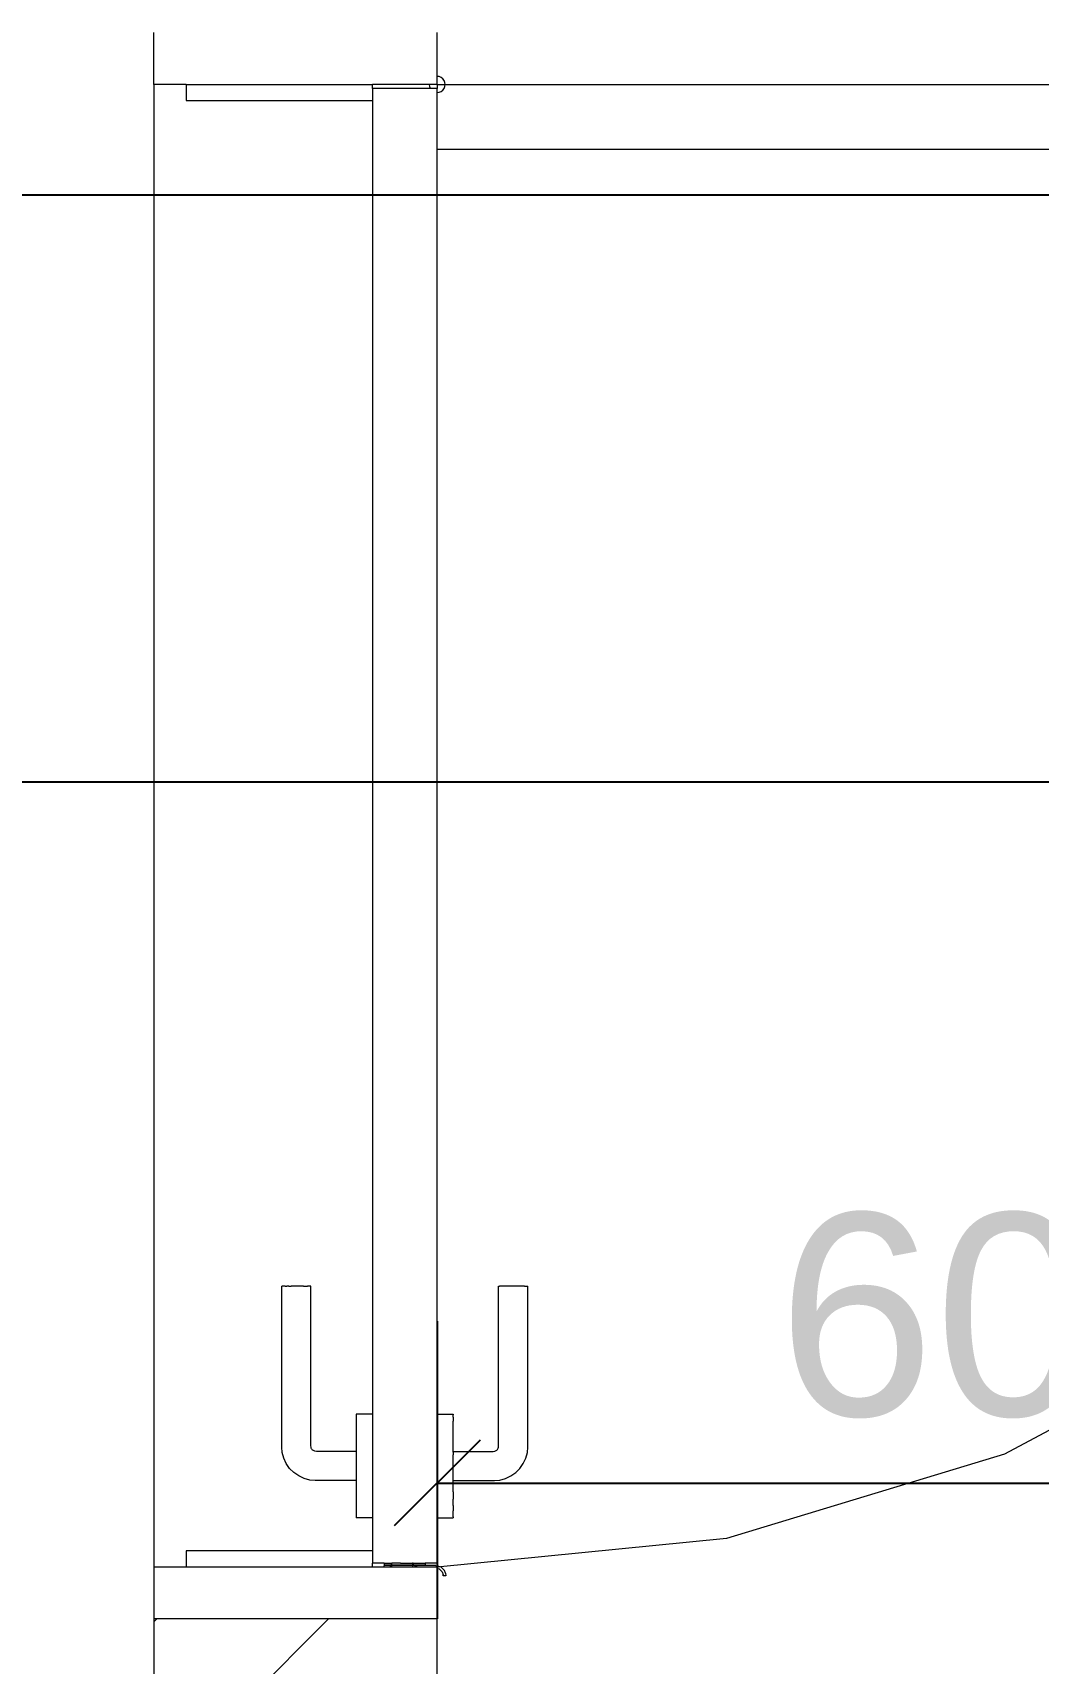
# Model space of a CAD drawing. Extents: x 0 to 1189, y 0 to 841.
# Drawn here: x 164.24 to 176.67, y 572.59 to 592.74 of the extents above; entities that cross this region are included whole.
import ezdxf
from ezdxf.lldxf.tags import DXFTag

# ---------------------------------------------------------------- set-up
doc = ezdxf.new("R2010")
doc.units = 0
doc.layers.get('0').update_dxf_attribs({"lineweight": 35})
for name, color, linetype, lineweight in [('211.6 Mauerwerk Kontur', 7, 'Continuous', 25), ('211.6 Mauerwerk Schraffur', 7, 'Continuous', 25), ('273.0 Innentüren', 7, 'Continuous', 25), ('Hilfskörper', 7, 'Continuous', 25)]:
    doc.layers.add(name, color=color, linetype=linetype, lineweight=lineweight)
doc.layers.add('L_Mass', color=5, linetype='Continuous', lineweight=25, true_color=0x0000ff)
doc.styles.get("Standard").update_dxf_attribs({"font": 'arial.ttf'})
tags = doc.linetypes.add('DASHED2', pattern=[9.525, 6.35, -3.175]).pattern_tags.tags
tags[6:7] = [DXFTag(74, 4), DXFTag(75, 0), DXFTag(340, '0'), DXFTag(46, 1.0), DXFTag(50, 0.0), DXFTag(44, 0.0), DXFTag(45, 0.0)]
tags[4:5] = [DXFTag(74, 4), DXFTag(75, 0), DXFTag(340, '0'), DXFTag(46, 1.0), DXFTag(50, 0.0), DXFTag(44, 0.0), DXFTag(45, 0.0)]

# ---------------------------------------------------------------- blocks, each defined once
blk = doc.blocks.new('Referenz-A0SO6TOG06', base_point=(4.401, 96.704))
at = {"layer": '211.6 Mauerwerk Kontur', "color": 0, "lineweight": 18}
for p, q in [((169.24, 573.141), (165.739, 573.141)), ((165.739, 573.141), (165.739, 534.141)), ((169.24, 534.141), (169.24, 573.141))]:
    blk.add_line(p, q, dxfattribs=at)
at = {"layer": '211.6 Mauerwerk Schraffur', "color": 0, "lineweight": 13}
for p, q in [((165.739, 573.104), (165.776, 573.141)), ((165.739, 570.983), (167.898, 573.141))]:
    blk.add_line(p, q, dxfattribs=at)
at = {"layer": '273.0 Innentüren', "color": 0, "lineweight": 13}
for p, q in [((165.741, 592.102), (165.741, 592.741)), ((169.241, 592.201), (169.241, 592.741)), ((166.141, 592.102), (165.741, 592.102)), ((166.141, 592.102), (166.141, 591.902)), ((166.141, 592.102), (168.441, 592.101)), ((168.441, 592.051), (168.441, 592.101)), ((169.141, 592.101), (168.441, 592.101)), ((168.441, 592.051), (168.441, 591.901)), ((169.154, 592.051), (168.441, 592.051)), ((169.241, 592.101), (169.141, 592.101)), ((169.141, 592.101), (169.144, 592.076)), ((169.144, 592.076), (169.154, 592.051)), ((169.241, 592.051), (169.154, 592.051)), ((169.267, 592.198), (169.241, 592.201)), ((169.241, 592.101), (169.241, 592.201)), ((169.241, 592.101), (169.241, 592.051)), ((169.241, 592.101), (169.341, 592.101)), ((169.241, 592.001), (169.241, 592.051)), ((169.291, 592.188), (169.267, 592.198)), ((169.267, 592.005), (169.291, 592.015)), ((169.312, 592.172), (169.291, 592.188)), ((169.291, 592.015), (169.312, 592.031)), ((169.328, 592.151), (169.312, 592.172)), ((169.312, 592.031), (169.328, 592.051)), ((169.337, 592.127), (169.328, 592.151)), ((169.328, 592.051), (169.337, 592.076)), ((169.341, 592.101), (169.337, 592.127)), ((169.337, 592.076), (169.341, 592.101)), ((169.341, 592.101), (187.561, 592.101)), ((166.141, 591.902), (168.441, 591.901)), ((168.441, 591.901), (168.44, 575.671)), ((169.241, 592.001), (169.267, 592.005)), ((169.241, 591.301), (169.241, 592.001)), ((169.24, 575.671), (169.241, 591.301)), ((169.241, 591.301), (187.561, 591.301)), ((167.32, 575.264), (167.32, 577.251)), ((167.363, 577.251), (167.32, 577.251)), ((167.363, 577.251), (167.385, 577.251)), ((167.41, 577.251), (167.385, 577.251)), ((167.41, 577.251), (167.439, 577.251)), ((167.469, 577.251), (167.439, 577.251)), ((167.5, 577.251), (167.469, 577.251)), ((167.532, 577.251), (167.5, 577.251)), ((167.562, 577.251), (167.532, 577.251)), ((167.59, 577.251), (167.562, 577.251)), ((167.59, 577.251), (167.638, 577.251)), ((167.656, 577.251), (167.638, 577.251)), ((167.67, 577.251), (167.656, 577.251)), ((167.68, 577.251), (167.67, 577.251)), ((167.68, 575.279), (167.68, 577.251)), ((170, 575.279), (170, 577.251)), ((170, 577.251), (170.011, 577.251)), ((170.025, 577.251), (170.011, 577.251)), ((170.043, 577.251), (170.025, 577.251)), ((170.09, 577.251), (170.043, 577.251)), ((170.119, 577.251), (170.09, 577.251)), ((170.149, 577.251), (170.119, 577.251)), ((170.18, 577.251), (170.149, 577.251)), ((170.212, 577.251), (170.18, 577.251)), ((170.242, 577.251), (170.212, 577.251)), ((170.27, 577.251), (170.242, 577.251)), ((170.296, 577.251), (170.27, 577.251)), ((170.318, 577.251), (170.296, 577.251)), ((170.318, 577.251), (170.36, 577.251)), ((170.36, 575.264), (170.36, 577.251)), ((179.418, 576.869), (176.251, 575.176)), ((168.44, 575.671), (168.24, 575.671)), ((168.24, 575.671), (168.24, 575.662)), ((168.24, 575.662), (168.24, 575.633)), ((168.24, 575.633), (168.24, 575.586)), ((168.24, 575.586), (168.24, 575.522)), ((168.24, 575.522), (168.24, 575.443)), ((168.44, 575.671), (168.44, 575.662)), ((168.44, 575.662), (168.44, 575.633)), ((168.44, 575.633), (168.44, 575.586)), ((168.44, 575.586), (168.44, 575.522)), ((168.44, 575.522), (168.44, 575.443)), ((169.24, 575.671), (169.44, 575.671)), ((169.24, 575.671), (169.24, 575.662)), ((169.24, 575.662), (169.24, 575.633)), ((169.24, 575.633), (169.24, 575.586)), ((169.24, 575.586), (169.24, 575.522)), ((169.24, 575.522), (169.24, 575.443)), ((169.44, 575.671), (169.44, 575.662)), ((169.44, 575.633), (169.44, 575.662)), ((169.44, 575.633), (169.44, 575.586)), ((169.44, 575.522), (169.44, 575.586)), ((169.44, 575.443), (169.44, 575.522)), ((168.24, 575.443), (168.24, 575.351)), ((168.24, 575.351), (168.24, 575.25)), ((168.44, 575.443), (168.44, 575.351)), ((168.44, 575.351), (168.44, 575.25)), ((169.24, 575.443), (169.24, 575.351)), ((169.24, 575.351), (169.24, 575.25)), ((169.44, 575.351), (169.44, 575.443)), ((169.44, 575.25), (169.44, 575.351)), ((167.326, 575.198), (167.32, 575.264)), ((167.345, 575.128), (167.326, 575.198)), ((167.376, 575.061), (167.345, 575.128)), ((167.682, 575.261), (167.68, 575.279)), ((167.685, 575.251), (167.682, 575.261)), ((167.689, 575.242), (167.685, 575.251)), ((167.695, 575.233), (167.689, 575.242)), ((167.702, 575.226), (167.695, 575.233)), ((167.711, 575.22), (167.702, 575.226)), ((167.72, 575.216), (167.711, 575.22)), ((167.73, 575.213), (167.72, 575.216)), ((167.748, 575.211), (167.73, 575.213)), ((168.24, 575.211), (167.748, 575.211)), ((168.24, 575.25), (168.24, 575.211)), ((168.24, 575.211), (168.24, 575.209)), ((168.24, 575.209), (168.24, 575.201)), ((168.24, 575.201), (168.24, 575.169)), ((168.24, 575.169), (168.24, 575.147)), ((168.24, 575.147), (168.24, 575.143)), ((168.24, 575.143), (168.24, 575.121)), ((168.24, 575.121), (168.24, 575.093)), ((168.24, 575.093), (168.24, 575.063)), ((168.44, 575.25), (168.44, 575.143)), ((168.44, 575.143), (168.44, 575.031)), ((169.24, 575.25), (169.24, 575.143)), ((169.24, 575.143), (169.24, 575.031)), ((169.44, 575.211), (169.44, 575.25)), ((169.44, 575.211), (169.933, 575.211)), ((169.44, 575.209), (169.44, 575.211)), ((169.44, 575.201), (169.44, 575.209)), ((169.44, 575.201), (169.44, 575.169)), ((169.44, 575.147), (169.44, 575.169)), ((169.44, 575.143), (169.44, 575.147)), ((169.44, 575.121), (169.44, 575.143)), ((169.44, 575.093), (169.44, 575.121)), ((169.44, 575.063), (169.44, 575.093)), ((169.933, 575.211), (169.951, 575.213)), ((169.951, 575.213), (169.961, 575.216)), ((169.961, 575.216), (169.97, 575.22)), ((169.97, 575.22), (169.979, 575.226)), ((169.979, 575.226), (169.986, 575.233)), ((169.986, 575.233), (169.992, 575.242)), ((169.992, 575.242), (169.996, 575.251)), ((169.996, 575.251), (169.999, 575.261)), ((169.999, 575.261), (170, 575.279)), ((170.305, 575.061), (170.336, 575.128)), ((170.336, 575.128), (170.355, 575.198)), ((170.355, 575.198), (170.36, 575.264)), ((176.251, 575.176), (172.814, 574.133)), ((167.418, 575.001), (167.376, 575.061)), ((167.47, 574.949), (167.418, 575.001)), ((167.53, 574.907), (167.47, 574.949)), ((167.596, 574.876), (167.53, 574.907)), ((168.24, 575.063), (168.24, 575.031)), ((168.24, 575.031), (168.24, 575)), ((168.24, 575), (168.24, 574.97)), ((168.24, 574.97), (168.24, 574.941)), ((168.24, 574.941), (168.24, 574.92)), ((168.24, 574.92), (168.24, 574.916)), ((168.24, 574.916), (168.24, 574.894)), ((168.24, 574.894), (168.24, 574.876)), ((168.44, 575.031), (168.44, 574.92)), ((168.44, 574.92), (168.44, 574.813)), ((169.24, 575.031), (169.24, 574.92)), ((169.24, 574.92), (169.24, 574.813)), ((169.44, 575.031), (169.44, 575.063)), ((169.44, 575), (169.44, 575.031)), ((169.44, 574.97), (169.44, 575)), ((169.44, 574.941), (169.44, 574.97)), ((169.44, 574.92), (169.44, 574.941)), ((169.44, 574.916), (169.44, 574.92)), ((169.44, 574.894), (169.44, 574.916)), ((169.44, 574.876), (169.44, 574.894)), ((170.084, 574.876), (170.151, 574.907)), ((170.151, 574.907), (170.211, 574.949)), ((170.211, 574.949), (170.263, 575.001)), ((170.263, 575.001), (170.305, 575.061)), ((167.667, 574.857), (167.596, 574.876)), ((167.733, 574.851), (167.667, 574.857)), ((168.24, 574.851), (167.733, 574.851)), ((168.24, 574.876), (168.24, 574.851)), ((168.24, 574.851), (168.24, 574.813)), ((168.24, 574.813), (168.24, 574.711)), ((168.24, 574.711), (168.24, 574.62)), ((168.44, 574.813), (168.44, 574.711)), ((168.44, 574.711), (168.44, 574.62)), ((169.24, 574.813), (169.24, 574.711)), ((169.24, 574.711), (169.24, 574.62)), ((169.44, 574.851), (169.44, 574.876)), ((169.44, 574.851), (169.948, 574.851)), ((169.44, 574.813), (169.44, 574.851)), ((169.44, 574.711), (169.44, 574.813)), ((169.44, 574.711), (169.44, 574.62)), ((169.948, 574.851), (170.013, 574.857)), ((170.013, 574.857), (170.084, 574.876)), ((168.24, 574.62), (168.24, 574.541)), ((168.24, 574.541), (168.24, 574.477)), ((168.24, 574.477), (168.24, 574.43)), ((168.44, 574.62), (168.44, 574.541)), ((168.44, 574.541), (168.44, 574.477)), ((168.44, 574.477), (168.44, 574.43)), ((169.24, 574.62), (169.24, 574.541)), ((169.24, 574.541), (169.24, 574.477)), ((169.24, 574.477), (169.24, 574.43)), ((169.44, 574.541), (169.44, 574.62)), ((169.44, 574.541), (169.44, 574.477)), ((169.44, 574.43), (169.44, 574.477)), ((168.24, 574.43), (168.24, 574.401)), ((168.24, 574.401), (168.24, 574.391)), ((168.44, 574.391), (168.24, 574.391)), ((168.44, 574.43), (168.44, 574.401)), ((168.44, 574.401), (168.44, 574.391)), ((168.44, 574.391), (168.44, 573.981)), ((169.24, 574.43), (169.24, 574.401)), ((169.24, 574.391), (169.24, 574.401)), ((169.24, 574.391), (169.44, 574.391)), ((169.24, 574.391), (169.24, 573.831)), ((169.44, 574.401), (169.44, 574.43)), ((169.44, 574.401), (169.44, 574.391)), ((172.814, 574.133), (169.24, 573.781)), ((166.14, 573.982), (166.14, 573.782)), ((168.44, 573.981), (166.14, 573.982)), ((168.44, 573.981), (168.44, 573.831)), ((166.14, 573.782), (165.74, 573.782)), ((165.74, 573.782), (165.74, 573.142)), ((168.44, 573.781), (166.14, 573.782)), ((168.44, 573.781), (168.44, 573.831)), ((168.586, 573.831), (168.44, 573.831)), ((168.586, 573.781), (168.44, 573.781)), ((168.586, 573.831), (168.586, 573.811)), ((168.586, 573.831), (168.674, 573.831)), ((168.586, 573.811), (168.674, 573.811)), ((168.586, 573.781), (168.586, 573.801)), ((168.664, 573.801), (168.586, 573.801)), ((168.664, 573.781), (168.586, 573.781)), ((168.664, 573.781), (168.664, 573.801)), ((168.664, 573.801), (168.682, 573.801)), ((168.682, 573.781), (168.664, 573.781)), ((168.674, 573.831), (168.674, 573.811)), ((168.674, 573.831), (168.682, 573.831)), ((168.682, 573.811), (168.674, 573.811)), ((168.682, 573.811), (168.682, 573.831)), ((168.789, 573.831), (168.682, 573.831)), ((168.682, 573.801), (168.682, 573.811)), ((168.682, 573.811), (168.936, 573.811)), ((168.682, 573.781), (168.682, 573.801)), ((168.936, 573.801), (168.682, 573.801)), ((168.936, 573.781), (168.682, 573.781)), ((168.789, 573.831), (168.791, 573.831)), ((168.791, 573.831), (168.89, 573.831)), ((168.89, 573.831), (168.892, 573.831)), ((168.892, 573.831), (168.936, 573.831)), ((168.936, 573.831), (168.936, 573.811)), ((168.944, 573.831), (168.936, 573.831)), ((168.936, 573.811), (168.936, 573.801)), ((168.944, 573.811), (168.936, 573.811)), ((168.936, 573.801), (168.936, 573.781)), ((168.989, 573.801), (168.936, 573.801)), ((168.961, 573.781), (168.936, 573.781)), ((168.944, 573.831), (168.944, 573.811)), ((168.944, 573.831), (169.094, 573.831)), ((168.944, 573.811), (169.094, 573.811)), ((168.962, 573.786), (168.961, 573.781)), ((168.989, 573.781), (168.961, 573.781)), ((168.973, 573.797), (168.962, 573.786)), ((168.989, 573.801), (168.973, 573.797)), ((168.989, 573.781), (168.989, 573.801)), ((169.224, 573.801), (168.989, 573.801)), ((169.24, 573.781), (168.989, 573.781)), ((169.094, 573.831), (169.094, 573.811)), ((169.24, 573.831), (169.094, 573.831)), ((169.224, 573.801), (169.24, 573.797)), ((169.24, 573.797), (169.24, 573.831)), ((169.24, 573.797), (169.285, 573.784)), ((169.24, 573.781), (169.24, 573.797)), ((169.24, 573.765), (169.24, 573.781)), ((169.27, 573.757), (169.24, 573.765)), ((169.24, 573.141), (169.24, 573.765)), ((169.27, 573.757), (169.304, 573.722)), ((169.285, 573.784), (169.331, 573.738)), ((169.304, 573.722), (169.314, 573.691)), ((169.316, 573.674), (169.314, 573.691)), ((169.347, 573.674), (169.316, 573.674)), ((169.343, 573.707), (169.331, 573.738)), ((169.343, 573.707), (169.347, 573.674)), ((169.24, 573.141), (165.74, 573.142))]:
    blk.add_line(p, q, dxfattribs=at)
at = {"layer": 'Hilfskörper', "color": 0, "linetype": 'DASHED2', "lineweight": 13, "ltscale": 0.13}
blk.add_line((165.741, 592.102), (165.74, 573.782), dxfattribs=at)
blk = doc.blocks.new('Maß-A0SO6TTA06', base_point=(168.71, 572.82))
at = {"color": 0, "linetype": 'ByBlock', "lineweight": -2, "ltscale": 0.25}
for p, q in [((181.24, 572.82), (181.24, 583.486)), ((169.24, 576.82), (169.24, 573.141)), ((169.771, 575.35), (168.71, 574.29)), ((181.77, 575.35), (180.709, 574.29)), ((169.24, 574.82), (181.24, 574.82))]:
    blk.add_line(p, q, dxfattribs=at)
at = {"color": 0, "linetype": 'ByBlock', "lineweight": -2, "ltscale": 0.25, "insert": (173.445, 578.153), "char_height": 2.5, "attachment_point": 1}
blk.add_mtext('{\\fArial;60}', dxfattribs=at)
blk = doc.blocks.new('Maß-A0SO6TV006', base_point=(141.629, 455.611))
at = {"color": 0, "linetype": 'ByBlock', "lineweight": -2, "ltscale": 0.25}
for p, q in [((146.712, 590.739), (233.04, 590.739)), ((146.712, 583.486), (181.24, 583.486))]:
    blk.add_line(p, q, dxfattribs=at)

msp = doc.modelspace()

# ---------------------------------------------------------------- block references
at = {"color": 8, "lineweight": 25, "ltscale": 0.25, "true_color": 0x808080}
msp.add_blockref('Referenz-A0SO6TOG06', (4.401, 96.704), dxfattribs=at)
at = {"layer": 'L_Mass', "ltscale": 0.25}
for name, p in [('Maß-A0SO6TV006', (141.629, 455.611)), ('Maß-A0SO6TTA06', (168.71, 572.82))]:
    msp.add_blockref(name, p, dxfattribs=at)

doc.saveas('drawing.dxf')
